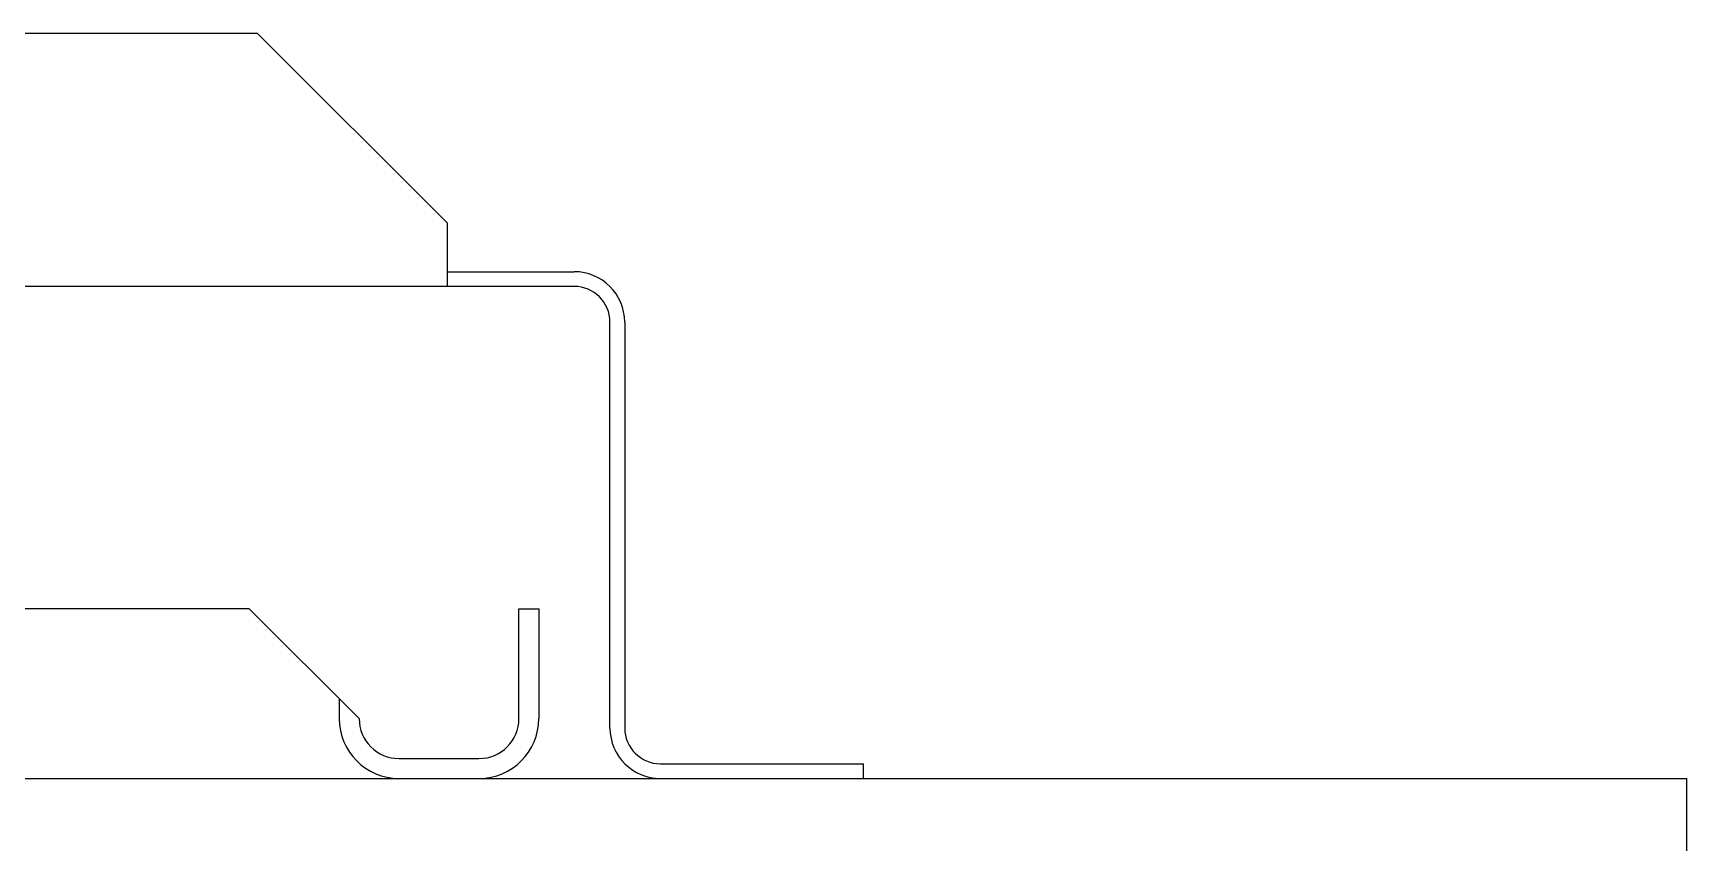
# Model space of a CAD drawing. Header units: millimetres. Extents: x 17046 to 32328, y 18593 to 29476.
# Drawn here: x 17608.92 to 17615.44, y 18976.4 to 18979.6 of the extents above; entities that cross this region are included whole.
import ezdxf

# ---------------------------------------------------------------- set-up
doc = ezdxf.new("R2010")
doc.units = ezdxf.units.MM
doc.header["$LTSCALE"] = 5
doc.layers.add('UNIT', color=6, linetype='Continuous')

msp = doc.modelspace()

# ---------------------------------------------------------------- linework, layer by layer
at = {"layer": 'UNIT'}
for p, q in [((17607.5886, 18979.6008), (17609.8013, 18979.6008)), ((17609.8013, 18979.6008), (17610.5513, 18978.8508)), ((17610.5513, 18978.6008), (17610.5513, 18978.8508)), ((17610.5513, 18978.6588), (17611.0513, 18978.6588)), ((17611.0513, 18978.6008), (17607.8766, 18978.6008)), ((17611.1923, 18976.8578), (17611.1923, 18978.4598)), ((17611.2503, 18978.4598), (17611.2503, 18976.8578)), ((17609.77, 18977.3281), (17573.8645, 18977.3281)), ((17609.77, 18977.3281), (17610.2031, 18976.895)), ((17610.833, 18976.895), (17610.833, 18977.3281)), ((17610.833, 18977.3281), (17610.9118, 18977.3281)), ((17610.9118, 18977.3281), (17610.9118, 18976.895)), ((17610.1244, 18976.9737), (17610.1244, 18976.895)), ((17610.3606, 18976.7375), (17610.6756, 18976.7375)), ((17611.3913, 18976.7168), (17612.1923, 18976.7168)), ((17612.1923, 18976.6588), (17612.1923, 18976.7168)), ((17331.9452, 18976.6588), (17615.4393, 18976.6588)), ((17615.4393, 18974.4889), (17615.4393, 18976.6588))]:
    msp.add_line(p, q, dxfattribs=at)
for centre, radius, start, end in [((17611.0513, 18978.4598), 0.199, 0, 90), ((17611.0513, 18978.4598), 0.141, 0, 90), ((17610.3606, 18976.895), 0.2362, 180, 270), ((17610.3606, 18976.895), 0.1575, 180, 270), ((17610.6756, 18976.895), 0.2362, 270, 0), ((17610.6756, 18976.895), 0.1575, 270, 0), ((17611.3913, 18976.8578), 0.199, 180, 270), ((17611.3913, 18976.8578), 0.141, 180, 270)]:
    msp.add_arc(centre, radius, start, end, dxfattribs=at)

doc.saveas('drawing.dxf')
